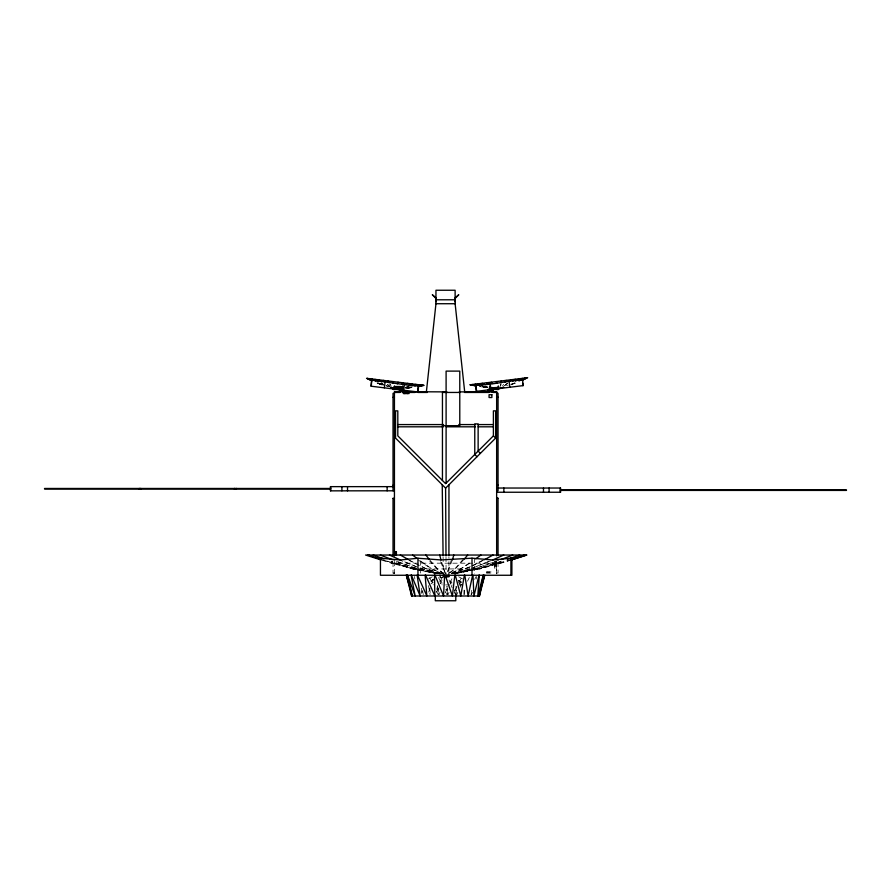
<?xml version="1.0" encoding="UTF-8"?>
<svg xmlns="http://www.w3.org/2000/svg" width="891" height="891" viewBox="0 0 891 891"><rect width="100%" height="100%" fill="white"/><g stroke="black" fill="none" stroke-linecap="round" stroke-linejoin="round"><path stroke-width="0.67" stroke-dasharray="4.46 3.34" d="M448.908 573.837L448.919 557.142M456.27 594.598L456.404 586.3M463.866 594.598L464.077 589.062M464.345 594.598L464.913 587.681M471.127 594.687L472.063 588.171M500.464 386.104L500.798 383.976M476.195 579.05L476.64 576.444M500.642 386.081L501.098 383.932M451.369 559.938L446.714 573.993M421.376 593.384L422.056 590.778M452.394 559.849L447.249 573.147M439.14 594.687L440.043 592.081M428.671 592.081L430.075 588.171M431.957 582.959L433.36 579.05M448.039 594.754L449.042 592.292M451.058 587.369L452.071 584.919M436.746 588.606L437.681 586.367M471.45 594.754L472.486 592.292M474.703 579.428L475.783 576.889M436.69 592.292L438.305 588.606M440.455 583.683L442.059 579.996M456.793 594.754L457.885 592.292M460.068 587.369L461.159 584.919M467.519 581.222L469.29 577.535M445.377 592.292L447.761 587.369M450.155 582.458L451.937 578.76M454.7 591.067L456.548 587.369M458.999 582.458L461.46 577.535M439.753 581.868L442.393 577.323M502.557 385.848L503.649 384.322M463.042 559.392L454.778 568.937L448.318 573.681M464.278 559.091L455.279 568.937L448.44 573.681M504.573 385.603L507.425 383.163M504.74 385.58L507.692 383.13M431.099 581.511L433.304 579.818M431.545 581.233L433.672 579.596M431.121 581.043L433.36 579.451M469.078 563.179L460.391 568.937L449.721 573.681M433.193 582.335L430.977 583.839M469.835 563.179L460.87 568.937L449.844 573.681M482.855 560.161L471.506 566.063M428.437 578.938L432.391 576.744M483.368 560.316L470.849 566.643M470.325 566.643L451.347 573.57M510.732 384.422L513.093 383.297M469.646 567.211L451.459 573.57M488.402 561.575L471.406 568.458M511.612 384.389L514.853 382.941M491.464 560.506L470.548 568.937L452.583 573.592M511.701 384.377L514.965 382.93M514.809 383.297L511.278 384.778L515.265 383.241M498.659 560.239L474.045 568.937L454.132 573.459M496.276 561.375L474.346 568.937L454.221 573.459M500.887 561.453L477.075 568.937L454.232 573.615L477.298 568.937L501.254 561.453M511.111 559.392L479.158 568.937M511.534 559.849L480.238 568.937L473.422 570.207M511.323 559.938L501.098 563.179L391.238 563.179L416.186 569.694M499.506 563.179L473.878 569.95M452.84 573.503L470.181 568.937M405.494 387.307L408.78 386.46M405.65 387.329L409.002 386.494M405.94 387.785L411.007 386.739M404.781 388.064L408.624 387.273M455.401 573.492L472.664 570.207M455.702 573.492L472.096 570.452M412.032 387.563L405.761 388.175L411.586 387.151M405.839 388.186L409.359 387.574M406.886 388.32L412.01 387.552M439.887 574.706L440.121 577.791L441.301 577.68M440.121 577.791L441.301 577.724M487.7 387.674L479.603 386.571L487.7 387.674L480.171 386.505M506.422 385.369L508.204 385.157M440.789 577.713L442.003 577.624L440.856 577.747M441.591 577.646L442.638 577.568L441.591 577.713M494.672 562.611L495.808 562.611M494.683 563.457L495.808 563.457M494.672 564.014L495.797 564.014M494.683 564.571L495.808 564.571M494.672 564.861L495.797 564.861M494.683 565.417L495.808 565.417M494.672 565.985L495.797 565.985M494.672 566.821L495.808 566.821M412.054 568.937L416.999 568.937M418.28 568.937L480.282 568.937M393.031 573.069L394.435 573.091M496.643 573.047L498.047 573.002L498.047 563.157M394.435 573.113L393.031 573.102L393.031 563.223M439.954 583.004L442.315 583.004M450.111 583.004L451.993 583.004L449.354 578.459M445.545 584.919L451.715 584.919M459.945 584.919L462.418 584.919M436.601 589.731L438.996 589.731M445.545 589.731L447.939 589.731M454.488 589.731L455.791 595.244M386.137 385.77L391.639 386.449L390.013 384.155M482.499 386.571L488.368 387.585M482.621 386.549L487.277 387.373M417.511 569.95L436.623 573.492M417.745 569.494L438.049 573.615M484.303 386.416L488.134 387.195M438.105 573.615L415.262 568.937L391.45 561.453M483.189 386.137L488.257 387.184M438.116 573.459L417.979 568.937L396.061 561.375M419.605 569.238L438.205 573.459M439.753 573.592L421.788 568.937L400.872 560.506M439.497 573.503L417.266 567.021M415.039 568.937L391.082 561.453M440.878 573.57L426.321 568.937L420.274 566.063M382.116 560.261L391.305 563.179M440.989 573.57L426.756 568.937L417.278 564.337M383.798 560.227L413.045 568.937L436.891 573.492L413.179 568.937L381.827 559.503M416.977 568.503L393.677 560.239M416.041 566.542L401.563 560.506M386.003 385.758L388.409 386.705M377.739 383.342L382.93 385.38L377.138 382.93M377.071 382.918L382.874 385.369M442.493 573.681L431.467 568.937L417.589 559.57M378.152 383.052L383.598 385.458M378.263 383.063L382.595 384.99M444.977 574.728L431.946 568.937L418.057 559.225M419.06 565.484L408.969 560.316M379.934 383.342L383.464 385.023M380.089 383.353L383.587 385.035M380.936 383.041L382.963 384.132M381.148 383.074L383.141 384.155M458.698 576.744L462.652 578.938M409.481 560.161L414.905 563.179M459.166 583.126L461.605 584.63M443.885 573.681L437.058 568.937L429.774 561.141M458.943 580.442L461.17 582.012M458.787 580.442L461.003 582.012M458.887 580.442L461.104 582.012M444.019 573.681L437.559 568.937L429.295 559.392M458.731 580.887L460.937 582.558M458.876 580.887L461.07 582.558M387.496 384.544L389.467 386.182M387.73 384.578L389.634 386.204M389.723 384.121L391.461 386.427M445.088 573.147L439.942 559.849M429.629 577.535L433.316 584.919M436.378 591.067L438.227 594.754M438.55 577.535L442.125 584.919M445.7 592.292L446.892 594.754M449.019 579.996L452.249 587.369M454.399 592.292L455.468 594.754M445.623 573.993L440.967 559.938M458.665 581.656L460.536 586.868M421.265 588.171L422.679 594.687M428.515 585.565L430.086 594.687M414.438 576.444L414.883 579.05M422.657 590.778L423.258 594.687M429.64 588.171L430.476 594.687M437.481 585.565L438.539 594.687M438.06 587.681L438.706 594.598M440.065 574.684L440.288 577.758M443.094 557.142L443.295 573.837M496.554 561.764L496.643 573.837L496.643 561.386M455.947 586.3L456.003 594.598M446.001 557.254L446.101 573.837M495.808 561.207L495.797 568.224L494.672 568.224L494.683 561.207M489.627 571.877L489.627 573.002M488.78 571.877L488.78 573.002M487.655 571.877L487.667 573.002M486.809 571.877L486.82 573.002M474.368 558.245L474.368 573.949M420.329 560.818L420.329 573.949M394.435 561.386L394.435 573.837M433.249 579.473L431.032 581.055L433.226 579.473M411.464 387.485L406.508 388.276L411.531 387.496M491.03 571.877L485.406 571.877L485.417 573.002L491.03 573.002L491.03 571.877M447.416 594.598L446.981 586.3L447.46 594.598"/><path stroke-width="1.34" d="M443.295 574.829L443.295 576.789L445.266 576.789L445.255 575.319L446.948 575.308L446.948 576.789L448.908 576.789L448.908 574.829M444.42 576.421L444.42 575.319L444.42 576.421L447.783 576.421L447.783 575.308M448.919 555.75L448.964 484.771M492.389 391.884L492.734 388.899M490.117 388.732L490.083 386.972M490.083 387.863L497.958 387.451L498.325 385.981L498.626 386.56M497.913 387.407L497.98 388.732M498.793 387.162L498.704 388.899M522.449 380.101C506.556 380.49 486.33 386.605 470.08 384.789L527.672 377.717L522.371 380.145M487.99 391.884L488.09 389.757M489.838 391.884L490.039 387.407M491.732 391.884L491.943 387.407L492.422 389.512M444.553 576.611L443.551 595.99L434.975 575.074M479.291 575.23L477.788 595.99L483.212 575.14M426.377 391.884L435.955 303.72L435.955 290.243L455.123 290.243L455.123 303.72L464.701 391.884M454.811 575.14L452.394 595.99L445.6 576.444M371.703 380.101L370.957 386.193L417.924 391.962L418.67 385.87L418.391 386.46L418.313 385.836L411.72 385.658L371.703 380.101L371.302 386.237M384.355 387.841L385.101 381.76M403.668 390.213L404.414 384.121M417.567 391.917L418.313 385.836M500.954 382.774L501.176 380.969M511.891 558.189L511.323 559.938L510.911 558.245L492.667 559.971L472.007 558.189L440.967 559.938L417.957 558.245L400.371 559.971L380.446 558.189L380.446 575.263L511.891 575.263L511.891 559.503M498.726 388.42L498.503 389.412L491.698 389.512M464.367 575.14L460.781 595.99L455.301 575.14M406.296 575.14L411.62 595.99L479.458 595.99L483.312 575.14M472.642 575.14L468.12 595.99L464.801 575.14M480.037 590.778L478.823 595.99L484.749 575.14L479.458 595.99M479.068 575.14L473.923 595.99L472.987 575.23M490.184 386.716L490.696 386.148M452.394 559.849L453.831 555.037M496.766 388.933L496.164 388.899M397.341 383.843L398.065 382.194M505.097 382.072L506.144 380.368M464.278 559.091L467.686 555.037M455.123 297.828L458.776 294.732L455.401 298.106L455.123 301.748M445.6 488.145L495.641 438.105L495.641 410.862L493.391 410.862L493.391 435.855L445.6 483.646L397.809 435.855L397.809 410.862L395.559 410.862L395.559 438.105L445.6 488.145L446.001 555.873M509.44 381.192L510.888 379.778M401.618 384.099L403.01 382.796M475.716 558.846L480.884 555.037M512.57 381.214L515.265 379.243M515.455 381.003L519.141 378.764M405.717 384.511L407.733 383.375M484.414 559.748L493.035 555.037M518.295 380.58L522.416 378.363M519.13 380.936L524.966 378.051M522.928 379.12L525.144 378.029M522.494 379.822L526.715 377.84M522.271 379.956L526.837 377.829M492.667 559.971L503.76 555.037M408.791 385.213L412.076 383.91M500.987 559.559L512.737 555.037M507.458 559.303L519.687 555.037M511.111 559.392L524.409 555.037M503.615 387.24L499.762 388.476L503.738 387.229M511.534 559.849L526.637 555.037M511.323 559.938L526.748 555.037L365.588 555.037L381.003 559.938M411.72 385.658L415.908 384.389M416.587 385.324L418.859 384.745M414.716 385.87L419.115 384.778M418.714 385.647L421.41 385.057M417.957 385.87L421.599 385.079M418.581 386.182L423.169 385.28M418.336 386.26L423.281 385.291M418.469 386.438L424.116 385.391L366.535 378.319L371.825 380.747M397.119 388.899L394.435 389.077L397.13 388.899M445.255 576.421L446.948 576.421M435.955 299.788L455.123 299.788M435.955 301.748L435.677 298.106L432.302 294.732L435.955 297.828M435.955 303.72L455.123 303.72M394.412 386.527L400.594 386.527M394.412 386.661L402.554 386.661M394.412 386.861L402.554 386.75M394.412 387.162L402.554 387.229M394.412 387.618L402.554 387.618M394.412 388.075L402.554 388.075M394.412 388.42L402.554 388.509M394.412 388.899L401.195 388.766M393.321 389.033L401.195 389.033M492.032 389.033L498.392 389.512L498.024 388.621M393.321 389.211L401.195 389.222M491.81 389.3L498.615 389.211M400.594 389.501L393.321 389.501L393.321 387.863M446.926 391.884L394.435 391.684L394.435 555.839M459.233 391.884L496.643 391.884M394.435 392.452L399.936 392.452M402.676 392.452L415.039 392.452M417.79 392.452L427.402 392.452M459.778 392.452L442.448 392.452L442.448 480.505M464.478 392.452L488.959 392.452M492.801 392.452L496.643 392.452M394.435 393.365L393.031 393.365L393.031 490.796M496.643 393.287L498.047 393.287L498.047 490.729L496.643 490.729M393.031 397.297L394.435 397.297M496.643 397.219L498.047 397.219M397.809 424.573L443.518 424.573M458.765 424.573L475.382 424.573M478.155 424.573L493.391 424.573M442.448 425.686L459.778 425.686L459.778 371.113L446.101 371.113L446.101 483.145M397.809 426.811L443.518 426.811M446.291 426.811L475.382 426.811M478.155 426.811L493.391 426.811M393.031 485.183L394.435 485.183M496.643 485.116L498.047 485.116M393.154 486.642L330.394 486.642L330.394 490.852L394.435 490.796M497.846 488.034L560.606 488.034L560.606 492.244L496.643 492.244M330.684 488.468L44.55 488.468L44.55 489.025L330.684 489.025M560.316 489.861L846.45 489.861L846.45 490.418L560.316 490.418M498.047 498.247L496.643 498.247L498.047 498.314L498.047 555.026M393.031 498.381L394.435 498.381M395.281 553.244L396.406 553.244M395.281 554.091L396.406 554.091M443.295 576.154L445.266 576.154M446.948 576.154L448.908 576.154M470.125 384.789L475.805 385.87M475.861 385.658L470.927 384.689L475.727 385.836M472.609 384.478L476.24 385.268M490.406 389.478L490.161 388.621M475.092 384.177L479.481 385.28M478.3 383.787L482.476 385.057M478.612 383.743L480.672 384.389M390.47 387.83L393.12 388.665L390.581 387.841M367.927 555.037L370.344 555.828M375.178 557.41L381.214 559.392M368.25 555.037L380.58 559.091L380.802 559.849M373.173 555.037L384.032 558.846M380.312 555.037L392.419 559.748M482.131 383.308L485.417 384.611M389.445 555.037L400.371 559.971M367.37 378.419L371.926 380.557M367.482 378.441L371.714 380.424M369.052 378.63L371.28 379.722M369.242 378.653L372.95 380.49M371.792 378.965L375.913 381.181M400.304 555.037L408.401 559.559M486.475 382.785L488.48 383.91M375.055 379.366L378.742 381.604M378.942 379.844L381.626 381.816M412.566 555.037L417.021 558.434M491.186 382.206L492.589 383.498M383.319 380.379L384.767 381.793M493.391 435.855L495.641 438.105M480.383 453.363L478.133 451.113L478.133 423.893L474.769 423.893L474.769 454.477L477.008 456.727M425.842 555.037L429.295 559.392M388.064 380.969L389.1 382.673M417.5 575.074L426.856 595.99L425.13 575.23M425.564 575.074L434.841 595.99L434.496 575.23M496.142 381.593L496.866 383.241M411.352 575.074L420.151 595.99L417.144 575.14M407.566 575.14L415.173 595.99L411.096 575.14M475.616 385.58L476.284 391.361L523.251 385.603L522.505 379.499M406.329 575.14L412.266 595.99L407.387 575.14M439.731 555.037L440.967 559.938M409.938 586.868L411.62 595.99M380.446 558.189L380.58 559.091M393.031 381.571L393.254 383.375M522.605 383.208L522.894 385.636M509.095 381.159L509.841 387.24M489.783 383.52L490.529 389.612M475.883 385.246L476.629 391.316M492.901 388.688L493.046 391.884M489.137 388.532L489.293 391.884M442.237 484.771L443.083 555.75M751.826 489.861L751.826 490.418M751.547 489.861L751.547 490.418M750.422 489.861L750.422 490.418M750.133 489.861L750.133 490.418M656.634 489.861L656.634 490.418M656.355 489.861L656.355 490.418M654.952 489.861L654.952 490.418M654.673 489.861L654.673 490.418M560.316 488.034L560.316 492.244M549.09 488.034L549.09 492.244M543.477 488.034L543.477 492.244M510.911 558.245L510.911 575.263M503.861 488.034L503.861 492.244M496.643 555.839L496.643 391.606L495.519 391.884M496.354 391.606L495.808 392.174L495.808 391.606M496.153 391.606L496.153 392.174M496.009 391.606L496.009 392.174M472.007 558.189L472.007 575.263M455.791 595.244L455.791 600.757L435.298 600.757L435.298 595.244M417.957 558.245L417.957 575.263M408.991 392.452L408.991 393.577L403.378 393.577L403.378 392.452M407.588 392.452L407.588 393.577M404.781 392.452L404.781 393.577M402.554 385.981L402.554 391.884M400.594 387.618L400.594 391.884M399.491 388.532L399.491 391.884M395.27 391.606L394.724 392.252L394.735 391.606M395.069 391.606L395.069 392.252M394.925 391.606L394.925 392.252M394.412 385.981L394.412 389.512M393.031 498.314L393.031 555.104M387.14 486.642L387.14 490.852M347.523 486.642L347.523 490.852M341.91 486.642L341.91 490.852M330.684 486.642L330.684 490.852M236.327 488.468L236.327 489.025M236.048 488.468L236.048 489.025M234.645 488.468L234.645 489.025M234.366 488.468L234.366 489.025M140.867 488.468L140.867 489.025M140.578 488.468L140.578 489.025M139.453 488.468L139.453 489.025M139.174 488.468L139.174 489.025M491.877 394.713L489.07 394.713L489.07 397.52L491.877 397.52L491.877 394.713M396.406 551.841L395.281 551.841L395.281 555.216L396.406 555.216L396.406 551.841M393.232 388.676L390.826 387.875L393.243 388.676"/></g></svg>
